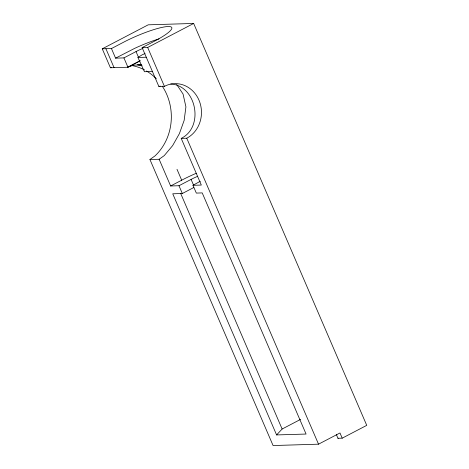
<?xml version="1.0" encoding="UTF-8"?>
<svg xmlns="http://www.w3.org/2000/svg" width="469" height="469" viewBox="0 0 469 469"><rect width="100%" height="100%" fill="white"/><g stroke="black" fill="none" stroke-linecap="round" stroke-linejoin="round"><path stroke-width="0.7" d="M193.797 187.518L182.324 193.509L172.744 193.797L276.599 434.933L282.133 429.024L300.617 419.368M140.061 60.923L127.949 67.243L110.414 67.765L102.26 48.817L148.21 24.822L193.656 23.45L366.74 425.354L342.212 438.163L339.978 432.975L318.527 444.178L273.081 445.55L149.933 159.519L155.034 155.878A51.584 46.601 88.3 0 0 162.251 86.132M276.599 434.933L306.075 434.048L202.221 192.906L196.329 193.087L192.976 185.308L201.318 185.056L181.216 138.384C204.554 126.976 196.405 85.405 170.71 83.969M149.933 159.519L159.126 159.261L164.256 155.602L172.615 145.636L179.393 133.636L184.153 120.41L185.917 106.885L183.057 94.035L176.702 84.514M152.407 71.487L144.429 71.728L137.921 57.476L142.441 54.656A16.333 2.808 -23.3 0 0 145.062 53.542M336.291 434.4L337.961 438.292L338.231 438.14M192.976 185.308L200.292 181.269M102.26 48.817L111.446 48.559L122.503 42.779A35.826 6.161 -23.3 0 1 167.533 26.545A35.826 6.161 -23.3 0 1 155.298 40.756L142.136 47.633L158.885 86.525L164.42 86.36A28.656 25.889 88.3 0 1 198.95 100.09A28.656 25.889 88.3 0 1 186.756 138.214L318.527 444.178M111.446 48.559L115.579 58.15L134.603 48.401A35.826 6.161 -23.3 0 1 159.009 38.874M115.579 58.15L123.922 57.898L136.033 51.572A16.333 2.808 -23.3 0 1 142.975 48.336M142.136 47.633L147.671 47.463L193.656 23.45M140.178 60.677L127.586 67.255L133.425 65.185L140.583 64.822M159.126 159.261L170.634 185.982L181.691 180.207A35.826 6.161 -23.3 0 1 196.218 173.296M170.634 185.982L178.976 185.73L191.088 179.404A16.333 2.808 -23.3 0 1 197.373 176.444M110.414 67.765L111.704 67.307M158.885 86.525L160.169 86.073M137.921 57.476L146.264 57.224M137.763 64.828L141.386 64.722M181.216 138.384L186.756 138.214M337.961 438.292L342.212 438.163M137.798 64.798L142.095 65.789M147.671 47.463L164.42 86.36M136.033 51.572L138.619 57.581M191.088 179.404L193.597 185.237M177.001 169.315L181.691 180.207M123.922 57.898L127.949 67.243M178.976 185.73L182.324 193.509M180.594 193.257L282.133 429.024M105.912 48.723L114.067 67.665M131.191 65.443A51.584 46.601 88.3 0 1 144.634 69.975M146.463 71.001A51.584 46.601 88.3 0 1 156.394 78.845"/></g></svg>
